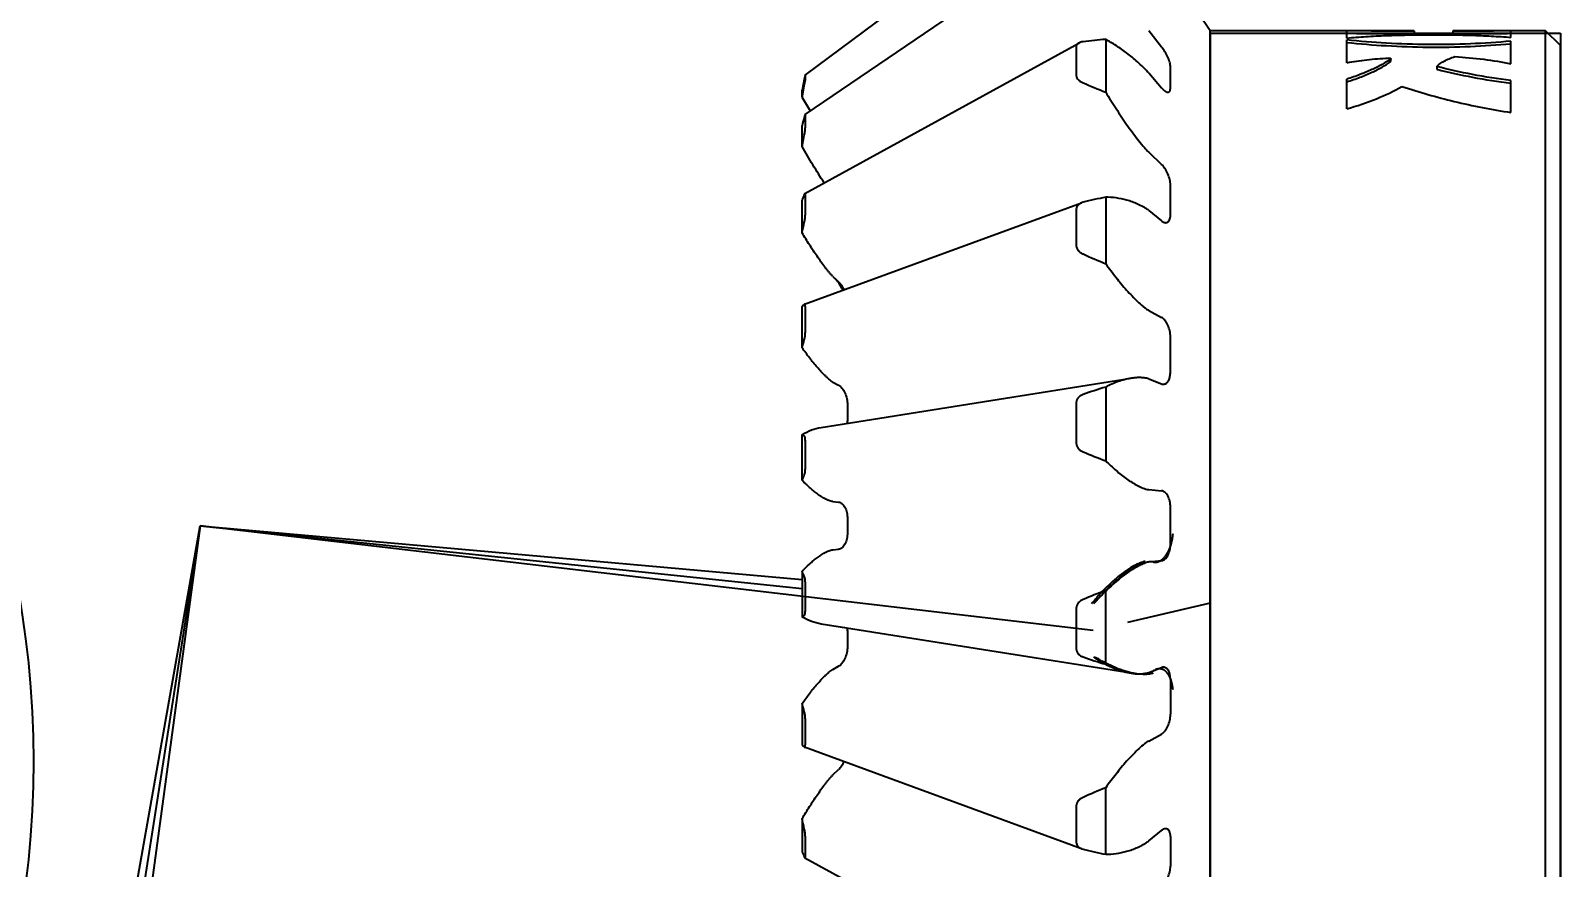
# Model space of a CAD drawing. Header units: inches. Extents: x -116 to 250, y -285 to 80.
# Drawn here: x 25.257 to 27.692, y -192.438 to -191.107 of the extents above; entities that cross this region are included whole.
import ezdxf

# ---------------------------------------------------------------- set-up
doc = ezdxf.new("R2010")
doc.units = ezdxf.units.IN
doc.header["$MEASUREMENT"] = 0
for name, color, linetype in [('LAY0001', 7, 'Continuous'), ('LAYER_CURVE', 7, 'Continuous'), ('LAYER_CUT_FEAT', 7, 'Continuous'), ('LAYER_FEATURE', 7, 'Continuous'), ('trajectories', 3, 'Continuous')]:
    doc.layers.add(name, color=color, linetype=linetype)
doc.dimstyles.get("Standard").update_dxf_attribs({"dimtxt": 0.18, "dimasz": 0.18, "dimexe": 0.18, "dimexo": 0.0625, "dimgap": 0.09, "dimtad": 0, "dimtih": 1, "dimtoh": 1, "dimdec": 4, "dimzin": 0, "dimdsep": 46, "dimtxsty": 'Standard', "dimcen": 0.09, "dimadec": 0, "dimazin": 0, "dimtfac": 1, "dimtdec": 4, "dimtofl": 0, "dimtmove": 0, "dimatfit": 3, "dimfxl": 1, "dimtolj": 1, "dimtzin": 0, "dimarcsym": 0})

# ---------------------------------------------------------------- blocks, each defined once
blk = doc.blocks.new('*D125')
at = {"layer": 'Defpoints', "color": 0, "transparency": 16777216}
for p in [(24.4196, -191.5446), (23.0411, -192.9936)]:
    blk.add_point(p, dxfattribs=at)
at = {"layer": 'trajectories', "color": 0, "lineweight": -2, "transparency": 16777216}
for p, q in [((25.3157, -190.6027), (24.5437, -191.4142)), ((25.4957, -190.6027), (25.3157, -190.6027)), ((23.7304, -192.3591), (23.7304, -192.1791)), ((23.6404, -192.2691), (23.8204, -192.2691))]:
    blk.add_line(p, q, dxfattribs=at)
at = {"layer": 'trajectories', "color": 0, "transparency": 16777216}
blk.add_solid([(24.522, -191.3935), (24.5654, -191.4348), (24.4196, -191.5446)], dxfattribs=at)
at = {"layer": 'trajectories', "color": 0, "transparency": 16777216, "insert": (26.0657, -190.6027), "char_height": 0.18, "attachment_point": 5}
blk.add_mtext('\\A1;∅2.0000', dxfattribs=at)
blk = doc.blocks.new('*D129')
at = {"layer": 'Defpoints', "color": 0, "transparency": 16777216}
for p in [(24.4996, -189.3647), (24.4996, -190.7691), (23.7304, -192.2691)]:
    blk.add_point(p, dxfattribs=at)
at = {"layer": 'trajectories', "color": 0, "lineweight": -2, "transparency": 16777216}
for p, q in [((23.7304, -192.2066), (23.7304, -189.1847)), ((24.4996, -190.7066), (24.4996, -189.1847)), ((23.9104, -189.3647), (24.3196, -189.3647)), ((24.4996, -189.3647), (24.6796, -189.3647))]:
    blk.add_line(p, q, dxfattribs=at)
at = {"layer": 'trajectories', "color": 0, "transparency": 16777216}
for points in [[(23.9104, -189.3347), (23.9104, -189.3947), (23.7304, -189.3647)], [(24.3196, -189.3347), (24.3196, -189.3947), (24.4996, -189.3647)]]:
    blk.add_solid(points, dxfattribs=at)
at = {"layer": 'trajectories', "color": 0, "transparency": 16777216, "insert": (25.2046, -189.3647), "char_height": 0.18, "attachment_point": 5}
blk.add_mtext('\\A1;0.7693', dxfattribs=at)

msp = doc.modelspace()

# ---------------------------------------------------------------- linework, layer by layer
at = {"color": 7, "linetype": 'Continuous'}
for p, q in [((26.49008, -191.17752), (26.92127, -190.85672)), ((26.4899, -191.24), (26.9226, -190.94608)), ((26.48949, -191.3657), (26.92527, -191.12645)), ((27.03663, -191.10656), (27.05709, -191.13245)), ((27.45944, -191.10693), (27.13449, -191.10693)), ((27.35179, -191.1186), (27.35179, -191.107)), ((27.35179, -191.15776), (27.35179, -191.12166)), ((27.45944, -191.10693), (27.45944, -191.11152)), ((27.45944, -191.11087), (27.52095, -191.11087)), ((27.66835, -191.10693), (27.52095, -191.10693)), ((27.52095, -191.10693), (27.52095, -191.1118)), ((27.61323, -191.11746), (27.61323, -191.10709)), ((27.61323, -191.15952), (27.61323, -191.12359)), ((27.42222, -191.15591), (27.42222, -191.15173)), ((27.03663, -191.17405), (27.05709, -191.19772)), ((27.07124, -191.19838), (27.07124, -191.16415)), ((27.42175, -191.15658), (27.42222, -191.15591)), ((27.49533, -191.16394), (27.49533, -191.16819)), ((27.35179, -191.23102), (27.35179, -191.18383)), ((27.61323, -191.23687), (27.61323, -191.18609)), ((27.03663, -191.30005), (27.05709, -191.31958)), ((27.07124, -191.39981), (27.07124, -191.3527)), ((26.48878, -191.54205), (26.92992, -191.38053)), ((27.03663, -191.39295), (27.05709, -191.40943)), ((26.53407, -191.49784), (26.54309, -191.50645)), ((27.03663, -191.55172), (27.05709, -191.56297)), ((27.07124, -191.64966), (27.07124, -191.59427)), ((26.51528, -191.73789), (27.00847, -191.65985)), ((27.03663, -191.66092), (27.05709, -191.66859)), ((26.53407, -191.66575), (26.54309, -191.67071)), ((26.55715, -191.70174), (26.55715, -191.72336)), ((26.53407, -191.85603), (26.54309, -191.85686)), ((27.03663, -191.83692), (27.05709, -191.8388)), ((26.55715, -191.88296), (26.55715, -191.9057)), ((27.07124, -191.92345), (27.07124, -191.86521)), ((26.53407, -191.93264), (26.54309, -191.93181)), ((27.03663, -191.95175), (27.05709, -191.94986)), ((26.55622, -192.05725), (26.51528, -192.05077)), ((26.55715, -192.0653), (26.55715, -192.08693)), ((26.53407, -192.12292), (26.54309, -192.11795)), ((27.03663, -192.12774), (27.05709, -192.12007)), ((27.07124, -192.13901), (27.07124, -192.19439)), ((26.92992, -192.40813), (26.48878, -192.24662)), ((27.03663, -192.23695), (27.05709, -192.22569)), ((26.53407, -192.29082), (26.54309, -192.28221)), ((27.03663, -192.39571), (27.05709, -192.37924)), ((27.07124, -192.38885), (27.07124, -192.43596)), ((26.92527, -192.66221), (26.48949, -192.42296))]:
    msp.add_line(p, q, dxfattribs=at)
msp.add_arc((26.49032, -191.54503), 0.06446, 36.2053, 37.10195, dxfattribs=at)
for points, knots in [([(27.45944, -191.10758), (27.44093, -191.10767), (27.41348, -191.10762), (27.37759, -191.10725), (27.36022, -191.10707), (27.35179, -191.107)], [0, 0, 0, 0, 0.5158149, 0.7649693, 1, 1, 1, 1]), ([(27.35179, -191.11094), (27.36022, -191.111), (27.37759, -191.11119), (27.41348, -191.11156), (27.44093, -191.11161), (27.45944, -191.11152)], [0, 0, 0, 0, 0.2350318, 0.4841851, 1, 1, 1, 1]), ([(27.35179, -191.1186), (27.36197, -191.11762), (27.38288, -191.11603), (27.4149, -191.11447), (27.448, -191.11356), (27.48169, -191.11319), (27.5155, -191.11334), (27.54892, -191.114), (27.58146, -191.11527), (27.6028, -191.11662), (27.61323, -191.11746)], [0, 0, 0, 0, 0.1172736, 0.240335, 0.3674672, 0.4968581, 0.6266521, 0.7549856, 0.8800227, 1, 1, 1, 1]), ([(27.61323, -191.12359), (27.59174, -191.12545), (27.54784, -191.12835), (27.4816, -191.12949), (27.41591, -191.12722), (27.37274, -191.12372), (27.35179, -191.12166)], [0, 0, 0, 0, 0.247147, 0.5039282, 0.7587093, 1, 1, 1, 1]), ([(27.35179, -191.12568), (27.37274, -191.12774), (27.41591, -191.13126), (27.4816, -191.13354), (27.54784, -191.1324), (27.59174, -191.12948), (27.61323, -191.12762)], [0, 0, 0, 0, 0.2412916, 0.4960722, 0.7528528, 1, 1, 1, 1]), ([(27.61323, -191.10709), (27.59829, -191.10725), (27.56753, -191.10767), (27.53677, -191.10785), (27.52095, -191.10785)], [0, 0, 0, 0, 0.4856606, 1, 1, 1, 1]), ([(27.52095, -191.1118), (27.53677, -191.1118), (27.56753, -191.11161), (27.59829, -191.11118), (27.61323, -191.11103)], [0, 0, 0, 0, 0.5143393, 1, 1, 1, 1]), ([(27.07124, -191.16415), (27.07124, -191.16311), (27.071, -191.16082), (27.07016, -191.15721), (27.06884, -191.1532), (27.06645, -191.1474), (27.06269, -191.1403), (27.05905, -191.13494), (27.05709, -191.13245)], [0, 0, 0, 0, 0.0886917, 0.1949607, 0.3161331, 0.4485262, 0.7292455, 1, 1, 1, 1]), ([(27.35179, -191.15776), (27.36242, -191.15587), (27.38428, -191.15279), (27.40628, -191.15098), (27.41753, -191.15034)], [0, 0, 0, 0, 0.4894518, 1, 1, 1, 1]), ([(27.42175, -191.1524), (27.41735, -191.15535), (27.40756, -191.16119), (27.39126, -191.1693), (27.37244, -191.17708), (27.35892, -191.18166), (27.35179, -191.18383)], [0, 0, 0, 0, 0.2065483, 0.4438926, 0.7093563, 1, 1, 1, 1]), ([(27.41753, -191.15034), (27.41812, -191.1503), (27.419, -191.15032), (27.4201, -191.15047), (27.42082, -191.15064), (27.42141, -191.15086), (27.42185, -191.15111), (27.42214, -191.15139), (27.42222, -191.15163), (27.42222, -191.15173)], [0, 0, 0, 0, 0.3432788, 0.5035566, 0.6466954, 0.7680182, 0.8654081, 0.9402713, 1, 1, 1, 1]), ([(27.42222, -191.15173), (27.42222, -191.15179), (27.42217, -191.15207), (27.42194, -191.15228), (27.42175, -191.1524)], [0, 0, 0, 0, 0.2086356, 1, 1, 1, 1]), ([(27.49533, -191.16394), (27.49868, -191.16039), (27.50516, -191.15583), (27.51505, -191.15112), (27.52078, -191.14904), (27.52382, -191.14806)], [0, 0, 0, 0, 0.445174, 0.7083168, 1, 1, 1, 1]), ([(27.52382, -191.14806), (27.53922, -191.14904), (27.56918, -191.15178), (27.5989, -191.15654), (27.61323, -191.15952)], [0, 0, 0, 0, 0.5132453, 1, 1, 1, 1]), ([(27.35179, -191.18819), (27.35892, -191.18601), (27.37244, -191.18141), (27.39126, -191.17357), (27.40756, -191.16542), (27.41735, -191.15954), (27.42175, -191.15658)], [0, 0, 0, 0, 0.2905521, 0.5559767, 0.7933485, 1, 1, 1, 1]), ([(27.61323, -191.18609), (27.59276, -191.1836), (27.55321, -191.17735), (27.51414, -191.16864), (27.49533, -191.16394)], [0, 0, 0, 0, 0.5154955, 1, 1, 1, 1]), ([(27.49533, -191.16819), (27.51413, -191.17292), (27.5532, -191.18167), (27.59275, -191.18796), (27.61323, -191.19047)], [0, 0, 0, 0, 0.4845152, 1, 1, 1, 1]), ([(27.05709, -191.19772), (27.05813, -191.19894), (27.06016, -191.20104), (27.06292, -191.20317), (27.065, -191.2042), (27.06636, -191.20461), (27.06761, -191.20469), (27.06837, -191.20451), (27.0687, -191.20436)], [0, 0, 0, 0, 0.3418265, 0.6216536, 0.7368435, 0.8362676, 0.9224171, 1, 1, 1, 1]), ([(27.0687, -191.20436), (27.06911, -191.20418), (27.0699, -191.20359), (27.0707, -191.20222), (27.07115, -191.20043), (27.07124, -191.1991), (27.07124, -191.19838)], [0, 0, 0, 0, 0.1968451, 0.4176367, 0.6823621, 1, 1, 1, 1]), ([(27.35179, -191.23102), (27.36798, -191.22671), (27.39808, -191.2166), (27.42674, -191.20299), (27.43977, -191.19576)], [0, 0, 0, 0, 0.5294456, 1, 1, 1, 1]), ([(27.43977, -191.19576), (27.4672, -191.20457), (27.52441, -191.221), (27.58287, -191.23252), (27.61323, -191.23687)], [0, 0, 0, 0, 0.4843943, 1, 1, 1, 1]), ([(27.07124, -191.3527), (27.07124, -191.35131), (27.07103, -191.3484), (27.0699, -191.34233), (27.06732, -191.33468), (27.06356, -191.32757), (27.05998, -191.32263), (27.05807, -191.32051), (27.05709, -191.31958)], [0, 0, 0, 0, 0.1131616, 0.2370756, 0.503175, 0.7676271, 0.8895373, 1, 1, 1, 1]), ([(27.05709, -191.40943), (27.0578, -191.41), (27.0592, -191.41098), (27.06142, -191.41199), (27.06356, -191.4124), (27.06493, -191.41223), (27.06555, -191.41204)], [0, 0, 0, 0, 0.2974583, 0.5587177, 0.7891442, 1, 1, 1, 1]), ([(27.06555, -191.41204), (27.06599, -191.41191), (27.06685, -191.41152), (27.06843, -191.41029), (27.06999, -191.40786), (27.07104, -191.40413), (27.07124, -191.40133), (27.07124, -191.39981)], [0, 0, 0, 0, 0.0957931, 0.1949139, 0.4163313, 0.6835728, 1, 1, 1, 1]), ([(26.54173, -191.50615), (26.54129, -191.50557), (26.53958, -191.50339), (26.53772, -191.50133), (26.53624, -191.49992)], [0, 0, 0, 0, 0.2635592, 1, 1, 1, 1]), ([(26.54983, -191.51968), (26.54929, -191.51853), (26.54709, -191.51413), (26.54449, -191.50991), (26.54234, -191.50696)], [0, 0, 0, 0, 0.2585445, 1, 1, 1, 1]), ([(26.54309, -191.50645), (26.54482, -191.5081), (26.54807, -191.51209), (26.55064, -191.51652), (26.55183, -191.51895)], [0, 0, 0, 0, 0.4680936, 1, 1, 1, 1]), ([(27.07124, -191.59427), (27.07124, -191.59102), (27.07046, -191.5845), (27.06795, -191.57679), (27.06506, -191.57125), (27.06265, -191.56776), (27.06003, -191.56495), (27.05807, -191.56352), (27.05709, -191.56297)], [0, 0, 0, 0, 0.2733171, 0.5485896, 0.6780236, 0.7976579, 0.9052915, 1, 1, 1, 1]), ([(27.06117, -191.66909), (27.06189, -191.66899), (27.06334, -191.66855), (27.06532, -191.66727), (27.06707, -191.66541), (27.06914, -191.66208), (27.07084, -191.65674), (27.07124, -191.65212), (27.07124, -191.64966)], [0, 0, 0, 0, 0.0926311, 0.1900638, 0.2964665, 0.4143226, 0.6860754, 1, 1, 1, 1]), ([(26.54309, -191.67071), (26.54407, -191.67125), (26.54601, -191.67267), (26.54861, -191.67544), (26.55101, -191.6789), (26.55388, -191.68438), (26.55639, -191.69203), (26.55715, -191.69851), (26.55715, -191.70174)], [0, 0, 0, 0, 0.0946964, 0.2022195, 0.3216687, 0.4508928, 0.7259777, 1, 1, 1, 1]), ([(27.05709, -191.66859), (27.05775, -191.66884), (27.0591, -191.66919), (27.0605, -191.66919), (27.06117, -191.66909)], [0, 0, 0, 0, 0.5127762, 1, 1, 1, 1]), ([(26.55715, -191.72336), (26.55715, -191.72407), (26.55708, -191.72679), (26.55672, -191.7295), (26.55625, -191.73145)], [0, 0, 0, 0, 0.2618736, 1, 1, 1, 1]), ([(26.54309, -191.85686), (26.54403, -191.85695), (26.54597, -191.85748), (26.54863, -191.8592), (26.55105, -191.86175), (26.55399, -191.86632), (26.55649, -191.8735), (26.55715, -191.87972), (26.55715, -191.88296)], [0, 0, 0, 0, 0.0884545, 0.1854835, 0.2945615, 0.4166936, 0.694673, 1, 1, 1, 1]), ([(27.07124, -191.86521), (27.07124, -191.86194), (27.07057, -191.85566), (27.06806, -191.8484), (27.06511, -191.84376), (27.06267, -191.84118), (27.05999, -191.83944), (27.05803, -191.83889), (27.05709, -191.8388)], [0, 0, 0, 0, 0.3050809, 0.583392, 0.7056644, 0.8147802, 0.9117238, 1, 1, 1, 1]), ([(26.55715, -191.9057), (26.55715, -191.90895), (26.55649, -191.91516), (26.55399, -191.92234), (26.55105, -191.92692), (26.54863, -191.92947), (26.54597, -191.93118), (26.54403, -191.93172), (26.54309, -191.93181)], [0, 0, 0, 0, 0.3053244, 0.5833038, 0.7054367, 0.8145156, 0.9115452, 1, 1, 1, 1]), ([(27.05709, -191.94986), (27.05803, -191.94977), (27.05999, -191.94923), (27.06267, -191.94749), (27.06511, -191.9449), (27.06806, -191.94026), (27.07057, -191.93301), (27.07124, -191.92673), (27.07124, -191.92345)], [0, 0, 0, 0, 0.0882759, 0.1852189, 0.2943338, 0.4166055, 0.6949161, 1, 1, 1, 1]), ([(26.55625, -192.05722), (26.5564, -192.05784), (26.55695, -192.06051), (26.55715, -192.06323), (26.55715, -192.0653)], [0, 0, 0, 0, 0.2374407, 1, 1, 1, 1]), ([(26.55715, -192.08693), (26.55715, -192.09016), (26.55639, -192.09663), (26.55388, -192.10428), (26.55101, -192.10976), (26.54861, -192.11322), (26.54601, -192.11599), (26.54407, -192.11741), (26.54309, -192.11795)], [0, 0, 0, 0, 0.2740191, 0.5491044, 0.6783313, 0.7977811, 0.905304, 1, 1, 1, 1]), ([(27.06117, -192.11957), (27.0605, -192.11948), (27.0591, -192.11947), (27.05775, -192.11982), (27.05709, -192.12007)], [0, 0, 0, 0, 0.4872245, 1, 1, 1, 1]), ([(27.07124, -192.13901), (27.07124, -192.13654), (27.07084, -192.13192), (27.06914, -192.12658), (27.06707, -192.12325), (27.06532, -192.12139), (27.06334, -192.12011), (27.06189, -192.11968), (27.06117, -192.11957)], [0, 0, 0, 0, 0.3139228, 0.5856755, 0.703532, 0.8099352, 0.9073684, 1, 1, 1, 1]), ([(27.05709, -192.22569), (27.05807, -192.22515), (27.06003, -192.22371), (27.06265, -192.22091), (27.06506, -192.21741), (27.06795, -192.21188), (27.07046, -192.20417), (27.07124, -192.19764), (27.07124, -192.19439)], [0, 0, 0, 0, 0.0947082, 0.2023414, 0.3219751, 0.4514086, 0.7266812, 1, 1, 1, 1]), ([(26.55183, -192.26971), (26.55064, -192.27215), (26.54807, -192.27658), (26.54482, -192.28056), (26.54309, -192.28221)], [0, 0, 0, 0, 0.5319063, 1, 1, 1, 1]), ([(27.06555, -192.37662), (27.06493, -192.37643), (27.06356, -192.37626), (27.06142, -192.37667), (27.0592, -192.37768), (27.0578, -192.37867), (27.05709, -192.37924)], [0, 0, 0, 0, 0.2108558, 0.4412824, 0.7025416, 1, 1, 1, 1]), ([(27.07124, -192.38885), (27.07124, -192.38734), (27.07104, -192.38454), (27.06999, -192.3808), (27.06843, -192.37838), (27.06685, -192.37714), (27.06599, -192.37675), (27.06555, -192.37662)], [0, 0, 0, 0, 0.3164288, 0.5836706, 0.8050869, 0.9042073, 1, 1, 1, 1]), ([(27.05709, -192.46908), (27.05807, -192.46815), (27.05998, -192.46603), (27.06356, -192.46109), (27.06732, -192.45398), (27.0699, -192.44634), (27.07103, -192.44026), (27.07124, -192.43735), (27.07124, -192.43596)], [0, 0, 0, 0, 0.1104629, 0.2323733, 0.4968259, 0.7629256, 0.886839, 1, 1, 1, 1])]:
    msp.add_open_spline(points, degree=3, knots=knots, dxfattribs=at)
at = {"layer": 'LAY0001', "color": 6, "linetype": 'Continuous'}
msp.add_line((27.13449, -191.11087), (27.69197, -191.11087), dxfattribs=at)
at = {"layer": 'LAY0001', "color": 7, "linetype": 'Continuous'}
for p, q in [((27.13449, -191.11087), (27.13449, -192.6778)), ((27.69197, -191.11087), (27.69197, -192.6778))]:
    msp.add_line(p, q, dxfattribs=at)
at = {"layer": 'LAYER_CURVE', "color": 40, "linetype": 'Continuous'}
for p, q in [((25.36658, -192.79669), (25.52661, -191.89433)), ((25.52661, -191.89433), (25.43073, -192.50583)), ((25.52661, -191.89433), (25.44368, -192.50656)), ((25.52661, -191.89433), (26.48494, -191.97992)), ((25.52661, -191.89433), (26.48494, -191.99428)), ((26.94839, -192.06111), (25.52661, -191.89433)), ((27.13449, -192.01745), (27.00299, -192.0483))]:
    msp.add_line(p, q, dxfattribs=at)
at = {"layer": 'LAYER_CURVE', "color": 4, "linetype": 'Continuous'}
for p, q in [((27.00847, -192.1288), (27.0092, -192.12892)), ((27.03585, -192.12893), (27.03752, -192.12844))]:
    msp.add_line(p, q, dxfattribs=at)
msp.add_circle((23.73036, -192.26909), 1.53097, dxfattribs=at)
at = {"layer": 'LAYER_CURVE', "color": 40, "linetype": 'Continuous'}
msp.add_arc((27.03621, -192.00591), 0.12542, 256.71692, 257.90615, dxfattribs=at)
at = {"layer": 'LAYER_CURVE', "color": 4, "linetype": 'Continuous'}
for points, knots in [([(27.04412, -191.95216), (27.045, -191.95219), (27.04631, -191.95226), (27.04807, -191.95227), (27.04938, -191.9525), (27.05071, -191.95186), (27.05204, -191.95146), (27.05337, -191.95095), (27.05471, -191.95067), (27.05598, -191.94955), (27.05727, -191.94866), (27.05854, -191.94767), (27.05986, -191.94689), (27.06099, -191.94534), (27.06218, -191.94401), (27.06334, -191.94257), (27.06457, -191.94134), (27.06555, -191.93939), (27.06661, -191.93764), (27.06761, -191.9358), (27.06873, -191.93411), (27.06946, -191.93193), (27.0703, -191.9299), (27.07108, -191.9278), (27.07198, -191.9258), (27.07246, -191.92345), (27.07305, -191.9212), (27.07359, -191.9189), (27.07426, -191.91668), (27.07447, -191.91421), (27.0749, -191.91101), (27.07519, -191.90859), (27.0754, -191.90698)], [0, 0, 0, 0, 0.0625, 0.09375, 0.125, 0.15625, 0.1875, 0.21875, 0.25, 0.28125, 0.3125, 0.34375, 0.375, 0.40625, 0.4375, 0.46875, 0.5, 0.53125, 0.5625, 0.59375, 0.625, 0.65625, 0.6875, 0.71875, 0.75, 0.78125, 0.8125, 0.84375, 0.875, 0.90625, 0.9375, 1, 1, 1, 1]), ([(27.04412, -191.95216), (27.04194, -191.95164), (27.03696, -191.95163), (27.02953, -191.95408), (27.02217, -191.95731), (27.01551, -191.96088), (27.00735, -191.96582), (26.9978, -191.97247), (26.98696, -191.98109), (26.97677, -191.99007), (26.964, -192.00229), (26.95478, -192.01211), (26.94879, -192.01887)], [0, 0, 0, 0, 0.0665289, 0.1502562, 0.2225416, 0.2894909, 0.3530095, 0.4729191, 0.5860508, 0.694395, 0.7986386, 1, 1, 1, 1]), ([(26.94879, -192.10317), (26.95478, -192.10712), (26.964, -192.11261), (26.97677, -192.11885), (26.98696, -192.12304), (26.99756, -192.1265), (27.00483, -192.12816), (27.00847, -192.1288)], [0, 0, 0, 0, 0.3148572, 0.4778569, 0.6472683, 0.8241659, 1, 1, 1, 1]), ([(27.0754, -192.15564), (27.0752, -192.15415), (27.07491, -192.1519), (27.07448, -192.14894), (27.07428, -192.14661), (27.07362, -192.14469), (27.07309, -192.14264), (27.07249, -192.14066), (27.07202, -192.13853), (27.07112, -192.13696), (27.07034, -192.13522), (27.06951, -192.13357), (27.06878, -192.13173), (27.06769, -192.13057), (27.0667, -192.12922), (27.06566, -192.12798), (27.06472, -192.12651), (27.06346, -192.12582), (27.06229, -192.1249), (27.06108, -192.12411), (27.05992, -192.12306), (27.05861, -192.1229), (27.05734, -192.12249), (27.05605, -192.12221), (27.05479, -192.12167), (27.05344, -192.12202), (27.05212, -192.12211), (27.05079, -192.12234), (27.04946, -192.1223), (27.04813, -192.12317), (27.04635, -192.124), (27.04501, -192.1247), (27.04412, -192.12515)], [0, 0, 0, 0, 0.0625, 0.09375, 0.125, 0.15625, 0.1875, 0.21875, 0.25, 0.28125, 0.3125, 0.34375, 0.375, 0.40625, 0.4375, 0.46875, 0.5, 0.53125, 0.5625, 0.59375, 0.625, 0.65625, 0.6875, 0.71875, 0.75, 0.78125, 0.8125, 0.84375, 0.875, 0.90625, 0.9375, 1, 1, 1, 1]), ([(27.0092, -192.12892), (27.01126, -192.12927), (27.01551, -192.12985), (27.02217, -192.1303), (27.02898, -192.13009), (27.03362, -192.1295), (27.03585, -192.12893)], [0, 0, 0, 0, 0.2354852, 0.4836891, 0.7516755, 1, 1, 1, 1])]:
    msp.add_open_spline(points, degree=3, knots=knots, dxfattribs=at)
at = {"layer": 'LAYER_CURVE', "color": 40, "linetype": 'Continuous'}
for points, knots in [([(27.03105, -191.95128), (27.03054, -191.95135), (27.02839, -191.95173), (27.02395, -191.95312), (27.01666, -191.95616), (27.00677, -191.9616), (26.99435, -191.97007), (26.97964, -191.98219), (26.96511, -191.99637), (26.9538, -192.00887), (26.94772, -192.01608), (26.9457, -192.01855)], [0, 0, 0, 0, 0.0095069, 0.0419735, 0.1029653, 0.1975742, 0.3305823, 0.5063707, 0.7288617, 0.9096206, 1, 1, 1, 1]), ([(27.0074, -192.12797), (27.00185, -192.12666), (26.98989, -192.12297), (26.97382, -192.11597), (26.9611, -192.10911), (26.95419, -192.10494), (26.95188, -192.1035)], [0, 0, 0, 0, 0.262599, 0.5949639, 0.864988, 1, 1, 1, 1]), ([(27.044, -192.12912), (27.0435, -192.12928), (27.04137, -192.12991), (27.03688, -192.13061), (27.02939, -192.13105), (27.02001, -192.13041), (27.01335, -192.12928), (27.00994, -192.12855)], [0, 0, 0, 0, 0.0312746, 0.1380794, 0.3387233, 0.6499566, 1, 1, 1, 1])]:
    msp.add_open_spline(points, degree=3, knots=knots, dxfattribs=at)
at = {"layer": 'LAYER_CURVE', "color": 4, "linetype": 'Continuous'}
msp.add_open_spline([(27.03752, -192.12844), (27.03973, -192.12773), (27.04194, -192.12669), (27.04412, -192.12515)], degree=3, dxfattribs=at)
at = {"layer": 'LAYER_CUT_FEAT', "color": 7, "linetype": 'Continuous'}
for p, q in [((26.96819, -191.12066), (26.96819, -191.20465)), ((26.92132, -191.13208), (26.92132, -191.17829)), ((26.49008, -191.17752), (26.48845, -191.18464)), ((26.49009, -191.17757), (26.49008, -191.17752)), ((26.49009, -191.18464), (26.49009, -191.17757)), ((26.48845, -191.18464), (26.48494, -191.20141)), ((26.48494, -191.21295), (26.48845, -191.19452)), ((26.48494, -191.21295), (26.48494, -191.20141)), ((26.48845, -191.19452), (26.49009, -191.18464)), ((26.49009, -191.26117), (26.49009, -191.24067)), ((26.48494, -191.29119), (26.48494, -191.2577)), ((26.48494, -191.29119), (26.48845, -191.2729)), ((26.49009, -191.39968), (26.49009, -191.36776)), ((26.96819, -191.37165), (26.96819, -191.47748)), ((26.48494, -191.42846), (26.48494, -191.3763)), ((26.92132, -191.39065), (26.92132, -191.44889)), ((26.93208, -191.37987), (26.92992, -191.38053)), ((26.48878, -191.54205), (26.48845, -191.54226)), ((26.48494, -191.61134), (26.48494, -191.54562)), ((26.49009, -191.58661), (26.49009, -191.54638)), ((26.96819, -191.67381), (26.96819, -191.79112)), ((26.92132, -191.69853), (26.92132, -191.76309)), ((26.48494, -191.82193), (26.48494, -191.74907)), ((26.48845, -191.75152), (26.48494, -191.74907)), ((26.49009, -191.80367), (26.49009, -191.75907)), ((26.48494, -191.96674), (26.48494, -192.0396)), ((26.49009, -192.02959), (26.49009, -191.985)), ((26.96819, -192.11486), (26.96819, -191.99755)), ((26.92132, -192.02558), (26.92132, -192.09013)), ((26.48494, -192.0396), (26.48845, -192.03714)), ((26.48494, -192.17732), (26.48494, -192.24305)), ((26.49009, -192.24228), (26.49009, -192.20205)), ((26.48845, -192.2464), (26.48878, -192.24662)), ((26.96819, -192.41701), (26.96819, -192.31118)), ((26.92132, -192.33978), (26.92132, -192.39801)), ((26.48494, -192.3602), (26.48494, -192.41236)), ((26.49009, -192.42091), (26.49009, -192.38898)), ((26.92992, -192.40813), (26.93208, -192.40879))]:
    msp.add_line(p, q, dxfattribs=at)
for centre, radius, start, end in [((27.05544, -192.12833), 1.01144, 94.9483, 97.00498), ((27.4909, -189.89182), 1.41307, 246.70503, 248.28978), ((29.9964, -189.08992), 4.10336, 211.15709, 211.50887), ((29.62799, -192.06929), 3.24614, 165.27583, 165.52143), ((27.143, -191.63217), 0.70605, 157.98084, 158.75298), ((27.14312, -192.22372), 0.86984, 101.60152, 104.04088), ((22.36424, -190.53602), 4.21624, 347.77984, 348.00713), ((27.38067, -190.45995), 1.09796, 245.88517, 247.93359), ((26.53958, -191.59918), 0.07652, 131.93513, 135.572), ((24.92371, -191.17727), 1.62045, 344.4621, 344.93204), ((27.22096, -192.50491), 0.86869, 106.91637, 109.42305), ((27.29989, -190.90226), 0.94873, 247.18948, 249.53553), ((26.11309, -191.65473), 0.40771, 335.79016, 337.02179), ((26.08652, -192.14554), 0.4367, 23.01909, 24.16895), ((27.29408, -192.87174), 0.93296, 110.44464, 112.83035), ((27.22096, -191.28375), 0.86869, 250.57695, 253.08363), ((24.82311, -192.63893), 1.72475, 15.08217, 15.52369), ((26.5391, -192.18999), 0.07582, 224.41122, 228.08165), ((27.38067, -193.32871), 1.09796, 112.06641, 114.11483), ((22.10422, -193.30842), 4.48217, 11.99961, 12.21341), ((27.13064, -192.1614), 0.69276, 201.23961, 202.02657), ((27.14483, -191.55741), 0.87756, 255.96985, 258.38775)]:
    msp.add_arc(centre, radius, start, end, dxfattribs=at)
for points, knots in [([(26.92527, -191.12645), (26.9247, -191.12676), (26.92365, -191.12746), (26.92236, -191.12878), (26.92151, -191.13035), (26.92132, -191.1315), (26.92132, -191.13208)], [0, 0, 0, 0, 0.2699893, 0.5223085, 0.7620867, 1, 1, 1, 1]), ([(26.93208, -191.12444), (26.93086, -191.12459), (26.92851, -191.12504), (26.92627, -191.1259), (26.92527, -191.12645)], [0, 0, 0, 0, 0.5192314, 1, 1, 1, 1]), ([(27.03663, -191.17405), (27.03518, -191.17237), (27.03225, -191.16918), (27.02633, -191.1633), (27.01905, -191.15654), (27.0103, -191.14913), (26.99904, -191.14028), (26.98518, -191.13057), (26.9738, -191.12375), (26.96819, -191.12066)], [0, 0, 0, 0, 0.07645, 0.1488732, 0.2871167, 0.4182048, 0.5436098, 0.7798967, 1, 1, 1, 1]), ([(26.92132, -191.17829), (26.92132, -191.17947), (26.92209, -191.18198), (26.9246, -191.1851), (26.92805, -191.18772), (26.93069, -191.18909), (26.93208, -191.18969)], [0, 0, 0, 0, 0.2151168, 0.4583982, 0.7234199, 1, 1, 1, 1]), ([(26.96819, -191.20465), (26.97357, -191.21345), (26.98174, -191.22648), (26.99296, -191.24351), (27.00144, -191.25588), (27.01002, -191.26787), (27.01868, -191.27939), (27.02608, -191.28851), (27.03202, -191.29538), (27.03507, -191.29857), (27.03663, -191.30005)], [0, 0, 0, 0, 0.2629816, 0.3923895, 0.5200404, 0.6455571, 0.7684135, 0.8875216, 0.9451361, 1, 1, 1, 1]), ([(26.4899, -191.24), (26.48984, -191.24004), (26.48974, -191.24019), (26.4896, -191.24048), (26.48944, -191.2409), (26.48918, -191.24163), (26.48884, -191.24276), (26.48858, -191.24371), (26.48845, -191.24423)], [0, 0, 0, 0, 0.0441699, 0.1175742, 0.217506, 0.3400919, 0.6405805, 1, 1, 1, 1]), ([(26.49009, -191.24067), (26.49009, -191.24061), (26.49009, -191.24049), (26.49008, -191.24032), (26.49006, -191.24016), (26.49003, -191.24004), (26.48997, -191.23997), (26.48992, -191.23999), (26.4899, -191.24)], [0, 0, 0, 0, 0.2415358, 0.4442514, 0.676257, 0.8273555, 0.9160268, 1, 1, 1, 1]), ([(26.48845, -191.2729), (26.48866, -191.27181), (26.48905, -191.26964), (26.48956, -191.26647), (26.4899, -191.26397), (26.49006, -191.26223), (26.49009, -191.26149), (26.49009, -191.26117)], [0, 0, 0, 0, 0.2806514, 0.5588694, 0.8126842, 0.9180309, 1, 1, 1, 1]), ([(26.5201, -191.3489), (26.51392, -191.33955), (26.50197, -191.32044), (26.49057, -191.30101), (26.48494, -191.29119)], [0, 0, 0, 0, 0.497219, 1, 1, 1, 1]), ([(26.48949, -191.3657), (26.48939, -191.36575), (26.48921, -191.36595), (26.48884, -191.36652), (26.48861, -191.36706), (26.48845, -191.36746)], [0, 0, 0, 0, 0.1543912, 0.375493, 1, 1, 1, 1]), ([(26.49009, -191.36776), (26.49009, -191.3674), (26.49008, -191.36682), (26.48998, -191.36617), (26.48985, -191.36583), (26.48975, -191.3657), (26.48961, -191.36565), (26.48952, -191.36568), (26.48949, -191.3657)], [0, 0, 0, 0, 0.4436204, 0.73435, 0.8276056, 0.8933826, 0.9445143, 1, 1, 1, 1]), ([(27.03663, -191.39295), (27.03519, -191.39179), (27.03228, -191.3897), (27.02635, -191.3862), (27.01905, -191.38253), (27.01028, -191.37906), (26.99894, -191.37549), (26.98494, -191.37261), (26.9737, -191.37175), (26.96819, -191.37165)], [0, 0, 0, 0, 0.0762133, 0.14768, 0.2835266, 0.4124032, 0.5363132, 0.7730669, 1, 1, 1, 1]), ([(26.92992, -191.38053), (26.92878, -191.38095), (26.92659, -191.38198), (26.92377, -191.38422), (26.9218, -191.38717), (26.92132, -191.3895), (26.92132, -191.39065)], [0, 0, 0, 0, 0.2594372, 0.5105506, 0.7551323, 1, 1, 1, 1]), ([(26.48845, -191.41211), (26.48889, -191.41003), (26.48946, -191.40685), (26.48996, -191.40269), (26.49009, -191.40064), (26.49009, -191.39968)], [0, 0, 0, 0, 0.5084958, 0.7712803, 1, 1, 1, 1]), ([(26.53407, -191.49784), (26.53294, -191.49677), (26.53074, -191.49445), (26.52758, -191.49077), (26.52439, -191.48689), (26.52015, -191.4815), (26.51492, -191.47447), (26.50876, -191.46575), (26.50268, -191.45674), (26.49464, -191.44435), (26.48878, -191.43487), (26.48494, -191.42846)], [0, 0, 0, 0, 0.0547314, 0.1122843, 0.1712467, 0.231335, 0.3541969, 0.4797545, 0.6074667, 0.7369344, 1, 1, 1, 1]), ([(26.92132, -191.44889), (26.92132, -191.45031), (26.92201, -191.45323), (26.92451, -191.45696), (26.92799, -191.45996), (26.93068, -191.46146), (26.93208, -191.46209)], [0, 0, 0, 0, 0.2378225, 0.4864717, 0.7419869, 1, 1, 1, 1]), ([(26.96819, -191.47748), (26.97353, -191.48488), (26.98167, -191.49573), (26.99293, -191.50964), (27.0014, -191.51952), (27.00998, -191.52884), (27.01863, -191.53753), (27.02605, -191.54412), (27.032, -191.54884), (27.03507, -191.55086), (27.03663, -191.55172)], [0, 0, 0, 0, 0.2697172, 0.4009007, 0.5292149, 0.6542505, 0.7754564, 0.8916592, 0.9473702, 1, 1, 1, 1]), ([(26.49009, -191.54638), (26.49009, -191.54565), (26.49004, -191.54444), (26.48982, -191.54308), (26.48952, -191.5424), (26.4893, -191.54212), (26.48903, -191.54199), (26.48886, -191.54202), (26.48878, -191.54205)], [0, 0, 0, 0, 0.4437113, 0.7355123, 0.8291017, 0.8965552, 0.9488558, 1, 1, 1, 1]), ([(26.48845, -191.59853), (26.48893, -191.59674), (26.4895, -191.59385), (26.48998, -191.58987), (26.49009, -191.58769), (26.49009, -191.58661)], [0, 0, 0, 0, 0.4595649, 0.7309424, 1, 1, 1, 1]), ([(26.53407, -191.66575), (26.53294, -191.66513), (26.53073, -191.66365), (26.52757, -191.66111), (26.52438, -191.65835), (26.52012, -191.65437), (26.51489, -191.64902), (26.50873, -191.64218), (26.50265, -191.63494), (26.49458, -191.62473), (26.48875, -191.61678), (26.48494, -191.61134)], [0, 0, 0, 0, 0.0523693, 0.1079115, 0.1651798, 0.2239028, 0.3450192, 0.4700675, 0.5984816, 0.7298235, 1, 1, 1, 1]), ([(27.00847, -191.65985), (27.00152, -191.66095), (26.98767, -191.66468), (26.9746, -191.67049), (26.96819, -191.67381)], [0, 0, 0, 0, 0.4937384, 1, 1, 1, 1]), ([(27.03663, -191.66092), (27.03546, -191.66049), (27.0331, -191.65979), (27.0295, -191.6592), (27.02594, -191.65889), (27.0224, -191.65874), (27.01889, -191.65878), (27.01424, -191.65906), (27.01077, -191.65949), (27.00847, -191.65985)], [0, 0, 0, 0, 0.1316309, 0.2589436, 0.3841977, 0.5084009, 0.6318364, 0.7547666, 1, 1, 1, 1]), ([(26.93208, -191.68566), (26.93068, -191.68615), (26.92798, -191.68743), (26.92446, -191.69025), (26.92196, -191.69403), (26.92132, -191.69704), (26.92132, -191.69853)], [0, 0, 0, 0, 0.2501083, 0.4991936, 0.7484395, 1, 1, 1, 1]), ([(26.48494, -191.74907), (26.48973, -191.74639), (26.49953, -191.74171), (26.51002, -191.73872), (26.51528, -191.73789)], [0, 0, 0, 0, 0.5075913, 1, 1, 1, 1]), ([(26.49009, -191.75907), (26.49009, -191.75806), (26.49002, -191.75628), (26.48967, -191.754), (26.48918, -191.75247), (26.48871, -191.75172), (26.48845, -191.75152)], [0, 0, 0, 0, 0.3849164, 0.6775328, 0.8751693, 1, 1, 1, 1]), ([(26.92132, -191.76309), (26.92132, -191.76462), (26.92197, -191.7677), (26.92446, -191.77166), (26.92796, -191.77473), (26.93068, -191.7762), (26.93208, -191.77679)], [0, 0, 0, 0, 0.249412, 0.500103, 0.7505608, 1, 1, 1, 1]), ([(26.48845, -191.8139), (26.48869, -191.81333), (26.48912, -191.812), (26.48963, -191.80968), (26.49, -191.80684), (26.49009, -191.80476), (26.49009, -191.80367)], [0, 0, 0, 0, 0.1755534, 0.4024144, 0.6834216, 1, 1, 1, 1]), ([(26.96819, -191.79112), (26.9735, -191.79643), (26.98163, -191.80408), (26.99291, -191.81348), (27.00139, -191.81989), (27.00998, -191.82564), (27.01867, -191.83068), (27.02745, -191.83468), (27.03356, -191.83663), (27.03663, -191.83692)], [0, 0, 0, 0, 0.2702984, 0.4009688, 0.5284004, 0.6523986, 0.7727492, 0.8889425, 1, 1, 1, 1]), ([(26.53407, -191.85603), (26.53297, -191.85593), (26.53077, -191.85545), (26.52758, -191.85429), (26.52439, -191.85292), (26.52013, -191.85077), (26.51489, -191.84763), (26.50872, -191.84334), (26.50264, -191.83857), (26.49455, -191.83157), (26.48873, -191.82588), (26.48494, -191.82193)], [0, 0, 0, 0, 0.0544554, 0.1105856, 0.1678967, 0.2263392, 0.3464214, 0.4703398, 0.5978704, 0.7287898, 1, 1, 1, 1]), ([(26.48494, -191.96674), (26.48873, -191.96278), (26.49455, -191.9571), (26.50264, -191.95009), (26.50872, -191.94532), (26.51489, -191.94104), (26.52013, -191.93789), (26.52439, -191.93575), (26.52758, -191.93437), (26.53077, -191.93321), (26.53297, -191.93274), (26.53407, -191.93264)], [0, 0, 0, 0, 0.2712102, 0.4021296, 0.5296602, 0.6535786, 0.7736608, 0.8321034, 0.8894144, 0.9455446, 1, 1, 1, 1]), ([(27.03663, -191.95175), (27.03356, -191.95203), (27.02745, -191.95399), (27.01867, -191.95799), (27.00998, -191.96302), (27.00139, -191.96878), (26.99291, -191.97518), (26.98163, -191.98458), (26.9735, -191.99223), (26.96819, -191.99755)], [0, 0, 0, 0, 0.1110575, 0.2272508, 0.3476014, 0.4715996, 0.5990312, 0.7297016, 1, 1, 1, 1]), ([(26.49009, -191.985), (26.49009, -191.9839), (26.49, -191.98182), (26.48963, -191.97898), (26.48912, -191.97666), (26.48869, -191.97533), (26.48845, -191.97477)], [0, 0, 0, 0, 0.3165429, 0.5975282, 0.8244229, 1, 1, 1, 1]), ([(26.48845, -192.03714), (26.48871, -192.03694), (26.48918, -192.0362), (26.48967, -192.03466), (26.49002, -192.03238), (26.49009, -192.0306), (26.49009, -192.02959)], [0, 0, 0, 0, 0.1248113, 0.3224065, 0.6150422, 1, 1, 1, 1]), ([(26.93208, -192.01187), (26.93068, -192.01246), (26.92796, -192.01393), (26.92446, -192.017), (26.92197, -192.02096), (26.92132, -192.02405), (26.92132, -192.02558)], [0, 0, 0, 0, 0.2494403, 0.4998981, 0.7505881, 1, 1, 1, 1]), ([(26.51528, -192.05077), (26.51002, -192.04994), (26.49953, -192.04695), (26.48973, -192.04228), (26.48494, -192.0396)], [0, 0, 0, 0, 0.4924087, 1, 1, 1, 1]), ([(26.92132, -192.09013), (26.92132, -192.09163), (26.92196, -192.09463), (26.92446, -192.09842), (26.92798, -192.10124), (26.93068, -192.10251), (26.93208, -192.10301)], [0, 0, 0, 0, 0.2515607, 0.5008075, 0.7498928, 1, 1, 1, 1]), ([(26.48494, -192.17732), (26.48875, -192.17189), (26.49458, -192.16393), (26.50265, -192.15372), (26.50873, -192.14648), (26.51489, -192.13965), (26.52012, -192.13429), (26.52438, -192.13032), (26.52757, -192.12756), (26.53073, -192.12502), (26.53294, -192.12354), (26.53407, -192.12292)], [0, 0, 0, 0, 0.2701765, 0.4015184, 0.5299325, 0.6549808, 0.7760972, 0.8348202, 0.8920886, 0.9476307, 1, 1, 1, 1]), ([(26.96819, -192.11486), (26.9746, -192.11817), (26.98767, -192.12398), (27.00152, -192.12771), (27.00847, -192.12881)], [0, 0, 0, 0, 0.5062616, 1, 1, 1, 1]), ([(27.00847, -192.12881), (27.01077, -192.12918), (27.01424, -192.1296), (27.01889, -192.12989), (27.0224, -192.12992), (27.02594, -192.12978), (27.0295, -192.12946), (27.0331, -192.12887), (27.03546, -192.12818), (27.03663, -192.12774)], [0, 0, 0, 0, 0.2452333, 0.3681636, 0.4915991, 0.6158023, 0.7410563, 0.8683691, 1, 1, 1, 1]), ([(26.49009, -192.20205), (26.49009, -192.20097), (26.48998, -192.1988), (26.4895, -192.19481), (26.48893, -192.19192), (26.48845, -192.19014)], [0, 0, 0, 0, 0.2690266, 0.5403808, 1, 1, 1, 1]), ([(26.48878, -192.24662), (26.48886, -192.24664), (26.48903, -192.24667), (26.4893, -192.24655), (26.48952, -192.24627), (26.48982, -192.24558), (26.49004, -192.24422), (26.49009, -192.24301), (26.49009, -192.24228)], [0, 0, 0, 0, 0.0511415, 0.1034375, 0.1708447, 0.2645058, 0.5562489, 1, 1, 1, 1]), ([(27.03663, -192.23695), (27.03507, -192.23781), (27.032, -192.23983), (27.02605, -192.24455), (27.01863, -192.25114), (27.00998, -192.25982), (27.0014, -192.26915), (26.99293, -192.27902), (26.98167, -192.29293), (26.97353, -192.30378), (26.96819, -192.31118)], [0, 0, 0, 0, 0.0526298, 0.1083408, 0.2245435, 0.3457495, 0.4707851, 0.5990993, 0.7302828, 1, 1, 1, 1]), ([(26.48494, -192.3602), (26.48878, -192.3538), (26.49464, -192.34431), (26.50268, -192.33193), (26.50876, -192.32292), (26.51492, -192.3142), (26.52015, -192.30717), (26.52439, -192.30177), (26.52758, -192.2979), (26.53074, -192.29421), (26.53294, -192.2919), (26.53407, -192.29082)], [0, 0, 0, 0, 0.2630656, 0.3925333, 0.5202455, 0.6458031, 0.768665, 0.8287534, 0.8877157, 0.9452686, 1, 1, 1, 1]), ([(26.93208, -192.32658), (26.93068, -192.32721), (26.92799, -192.32871), (26.92451, -192.3317), (26.92201, -192.33544), (26.92132, -192.33836), (26.92132, -192.33978)], [0, 0, 0, 0, 0.2580143, 0.5135294, 0.7621776, 1, 1, 1, 1]), ([(26.49009, -192.38898), (26.49009, -192.38803), (26.48996, -192.38597), (26.48946, -192.38182), (26.48889, -192.37863), (26.48845, -192.37655)], [0, 0, 0, 0, 0.2286925, 0.4914527, 1, 1, 1, 1]), ([(26.92132, -192.39801), (26.92132, -192.39916), (26.9218, -192.40149), (26.92377, -192.40445), (26.92659, -192.40668), (26.92878, -192.40771), (26.92992, -192.40813)], [0, 0, 0, 0, 0.2448676, 0.4894502, 0.7405639, 1, 1, 1, 1]), ([(26.96819, -192.41701), (26.9737, -192.41692), (26.98494, -192.41605), (26.99894, -192.41318), (27.01028, -192.4096), (27.01905, -192.40613), (27.02635, -192.40246), (27.03228, -192.39897), (27.03519, -192.39687), (27.03663, -192.39571)], [0, 0, 0, 0, 0.2269331, 0.4636868, 0.5875968, 0.7164734, 0.8523201, 0.9237867, 1, 1, 1, 1]), ([(26.48845, -192.42121), (26.48861, -192.4216), (26.48884, -192.42214), (26.48921, -192.42272), (26.48939, -192.42291), (26.48949, -192.42296)], [0, 0, 0, 0, 0.6244292, 0.8454762, 1, 1, 1, 1]), ([(26.48949, -192.42296), (26.48952, -192.42298), (26.48961, -192.42301), (26.48975, -192.42297), (26.48985, -192.42283), (26.48998, -192.4225), (26.49008, -192.42184), (26.49009, -192.42126), (26.49009, -192.42091)], [0, 0, 0, 0, 0.0554295, 0.1065876, 0.1723032, 0.2655442, 0.5563036, 1, 1, 1, 1])]:
    msp.add_open_spline(points, degree=3, knots=knots, dxfattribs=at)
at = {"layer": 'LAYER_FEATURE', "color": 7, "linetype": 'Continuous'}
for p, q in [((27.13449, -191.10732), (27.07124, -191.01245)), ((27.13449, -192.68173), (27.13449, -191.10693)), ((27.69197, -191.13055), (27.66835, -191.10693)), ((27.66835, -192.68173), (27.66835, -191.10693)), ((27.69197, -192.65811), (27.69197, -191.13055)), ((27.00847, -192.12881), (26.51528, -192.05077))]:
    msp.add_line(p, q, dxfattribs=at)

# ---------------------------------------------------------------- dimensions: what is measured, and where the dimension line sits
at = {"layer": 'trajectories'}
dim = msp.add_linear_dim(base=(24.4996135243, -189.3647279006), p1=(23.7303635243, -192.2690871786), p2=(24.4996135243, -190.7690871786), dimstyle='Standard', dxfattribs=at)
dim.commit()
dim.dimension.update_dxf_attribs({"geometry": '*D129', "text_midpoint": (25.2046135243, -189.3647279006)})
dim = msp.add_diameter_dim_2p(p1=(23.04109, -192.99359), p2=(24.41963, -191.54458), dimstyle='Standard', dxfattribs=at)
dim.commit()
dim.dimension.update_dxf_attribs({"geometry": '*D125', "text_midpoint": (26.06569, -190.60271), "dimtype": 163})

doc.saveas('drawing.dxf')
